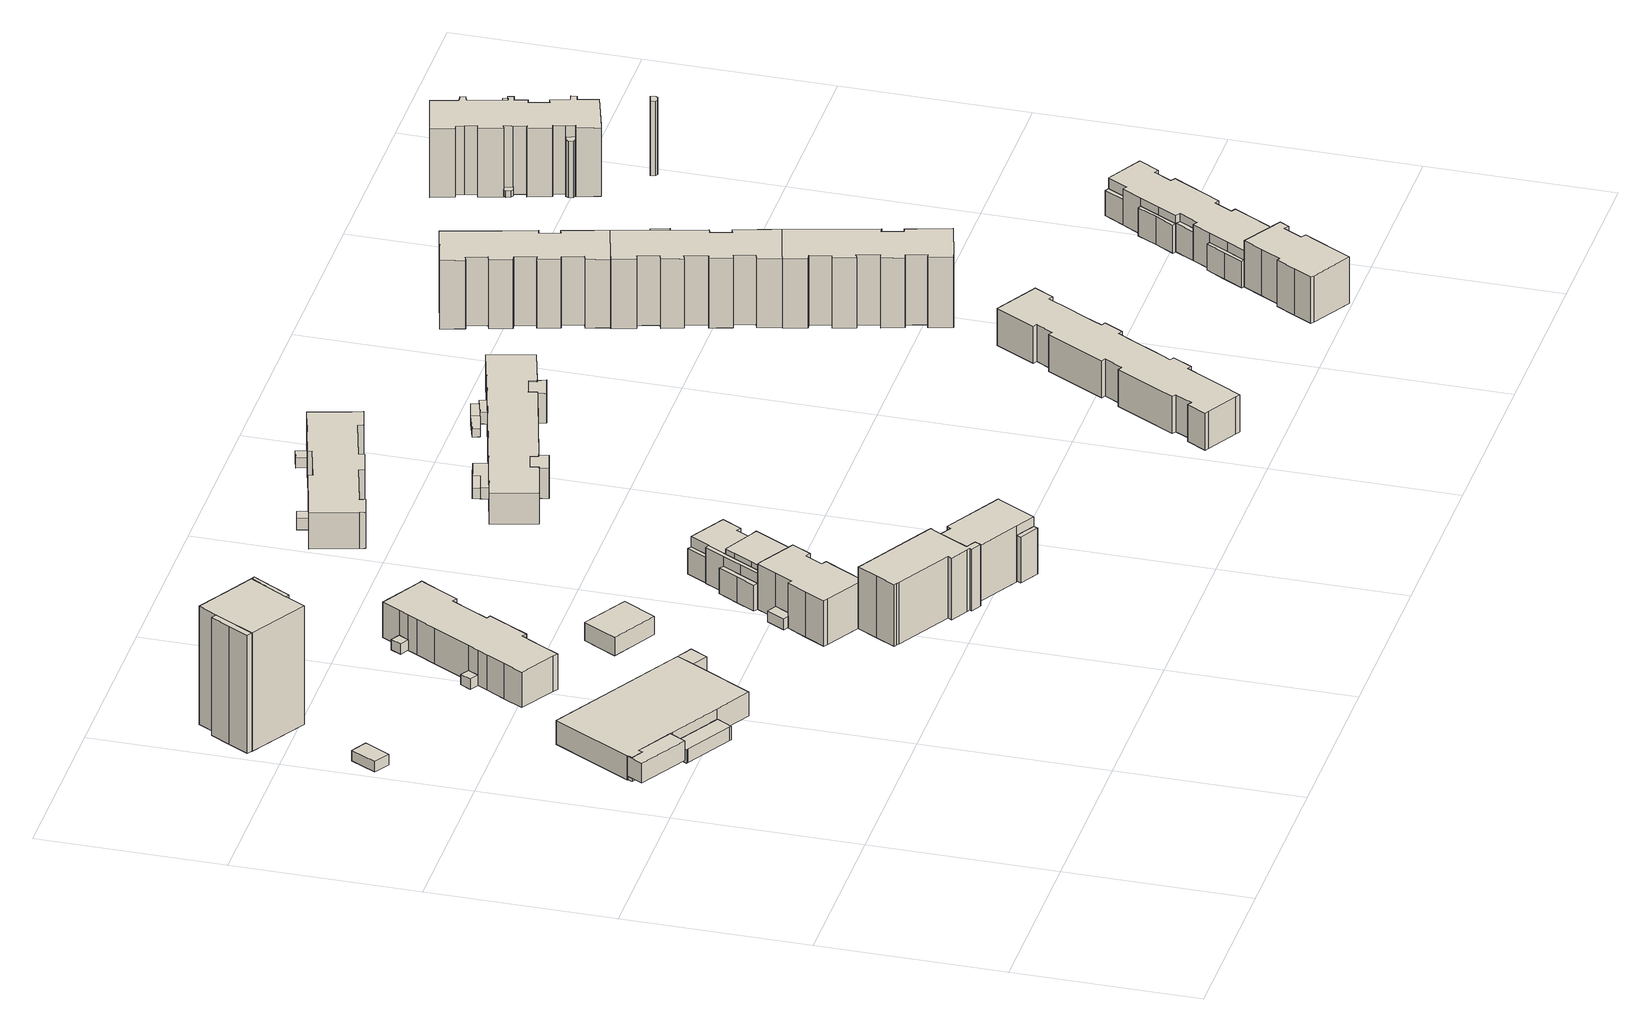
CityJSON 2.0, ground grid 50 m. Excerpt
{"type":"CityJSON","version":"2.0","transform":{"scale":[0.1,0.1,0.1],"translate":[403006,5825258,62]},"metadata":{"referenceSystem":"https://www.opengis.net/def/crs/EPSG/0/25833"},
"CityObjects":{
"building1":{"type":"Building","attributes":{"Gemeindeschluessel":"11000010","BezugspunktDach":"2200","function":"51009_1610","measuredHeight":5.68,"storeysAboveGround":0},"address":[{"country":"Germany","locality":"Berlin"}],"geometry":[{"type":"Solid","lod":"1","boundaries":[[[[0,1,2,3,4,5,6,7]],[[8,9,10,11,12,13,14,15]],[[8,15,7,6]],[[9,8,6,5]],[[10,9,5,4]],[[11,10,4,3]],[[12,11,3,2]],[[13,12,2,1]],[[14,13,1,0]],[[15,14,0,7]]]]}]},
"building2":{"type":"Building","attributes":{"Gemeindeschluessel":"11000010","BezugspunktDach":"2200","function":"31001_2523","measuredHeight":3,"storeysAboveGround":1},"address":[{"country":"Germany","locality":"Berlin","thoroughfareNumber":"1A (1)","thoroughfareName":"Eichhorster Straße"}],"geometry":[{"type":"Solid","lod":"1","boundaries":[[[[16,17,18,19]],[[20,21,22,23]],[[20,23,19,18]],[[21,20,18,17]],[[22,21,17,16]],[[23,22,16,19]]]]}]},
"building3":{"type":"Building","attributes":{"Gemeindeschluessel":"11000010","function":"31001_2054"},"address":[{"country":"Germany","locality":"Berlin","thoroughfareNumber":"1","thoroughfareName":"Havemannstraße"}],"children":["building3-1","building3-2","building3-3"]},
"building3-1":{"type":"BuildingPart","attributes":{"BezugspunktDach":"2200","measuredHeight":6.96,"storeysAboveGround":1},"parents":["building3"],"geometry":[{"type":"MultiSurface","lod":"1","boundaries":[[[3,2,1,24,25,26,27,28,29,6,5,4]],[[30,31,32,33,34,35,36,37,38,39,40,41]],[[30,41,4,5]],[[31,30,5,6]],[[32,31,6,29]],[[33,32,29,28]],[[42,27,28,33,28,27]],[[35,34,27,26]],[[36,35,26,25]],[[43,44,45,46,36,25,24]],[[38,37,24,1]],[[40,39,2,3]],[[41,40,3,4]],[[34,33,28,27,42]],[[37,47,48,44,43]],[[48,49,45,44]],[[45,49,36,46]]]}]},
"building3-2":{"type":"BuildingPart","attributes":{"BezugspunktDach":"2200","measuredHeight":6.95,"storeysAboveGround":1},"parents":["building3"],"geometry":[{"type":"MultiSurface","lod":"1","boundaries":[[[50,51,28,27]],[[33,52,53,34]],[[52,33,28,51]],[[53,52,51,50]],[[34,53,50,27]],[[33,34,27,28,54]]]}]},
"building3-3":{"type":"BuildingPart","attributes":{"BezugspunktDach":"2200","measuredHeight":4.03,"storeysAboveGround":1},"parents":["building3"],"geometry":[{"type":"MultiSurface","lod":"1","boundaries":[[[55,56,57,46,45,44,43,58]],[[37,48,49,36,59,60,61,62]],[[37,62,58,43]],[[48,37,43,44]],[[59,36,46,57]],[[60,59,57,56]],[[61,60,56,55]],[[62,61,55,58]],[[49,48,44,45]],[[63,36,49,45,46]]]}]},
"building4":{"type":"Building","attributes":{"Gemeindeschluessel":"11000010","function":"31001_1010"},"address":[{"country":"Germany","locality":"Berlin","thoroughfareNumber":"1B","thoroughfareName":"Eichhorster Straße"}],"children":["building4-1","building4-2","building4-3","building4-4"]},
"building4-1":{"type":"BuildingPart","attributes":{"BezugspunktDach":"2200","measuredHeight":34.24,"storeysAboveGround":1},"parents":["building4"],"geometry":[{"type":"Solid","lod":"1","boundaries":[[[[64,65,66,67,68,69]],[[70,71,72,73,74,75]],[[72,71,67,66]],[[73,72,66,65]],[[74,73,65,64]],[[75,74,64,69]],[[70,75,69,68]],[[71,70,68,67]]]]}]},
"building4-2":{"type":"BuildingPart","attributes":{"BezugspunktDach":"2200","measuredHeight":34.24,"storeysAboveGround":1},"parents":["building4"],"geometry":[{"type":"MultiSurface","lod":"1","boundaries":[[[76,69,68,67,77,78,79,80,81,82]],[[83,84,85,86,87,71,70,75,88,89]],[[83,89,82,90,91]],[[84,83,91,92]],[[85,84,80,79]],[[86,85,79,78]],[[93,94,78,77]],[[87,86,95,96]],[[71,87,77,67]],[[88,75,69,76]],[[89,88,76,82]],[[91,90,82,81]],[[92,91,81,80]],[[96,95,94,93]],[[70,71,67,68]],[[70,68,69,75]]]}]},
"building4-3":{"type":"BuildingPart","attributes":{"BezugspunktDach":"2200","measuredHeight":34.09,"storeysAboveGround":1},"parents":["building4"],"geometry":[{"type":"Solid","lod":"1","boundaries":[[[[82,81,80,97,98,99]],[[100,101,92,91,90,102]],[[100,102,99,98]],[[101,100,98,97]],[[92,101,97,80]],[[102,90,82,99]],[[92,80,81,91]],[[91,81,82,90]]]]}]},
"building4-4":{"type":"BuildingPart","attributes":{"BezugspunktDach":"2200","measuredHeight":3.25,"storeysAboveGround":1},"parents":["building4"],"geometry":[{"type":"Solid","lod":"1","boundaries":[[[[93,103,104,94]],[[105,106,96,95]],[[105,95,94,104]],[[106,105,104,103]],[[96,106,103,93]],[[95,96,93,94]]]]}]},
"building5":{"type":"Building","attributes":{"Gemeindeschluessel":"11000010","function":"31001_1010"},"address":[{"country":"Germany","locality":"Berlin","thoroughfareNumber":"2, 4","thoroughfareName":"Eichhorster Straße"}],"children":["building5-1","building5-2","building5-3"]},
"building5-1":{"type":"BuildingPart","attributes":{"BezugspunktDach":"2200","measuredHeight":10.2,"storeysAboveGround":3},"parents":["building5"],"geometry":[{"type":"MultiSurface","lod":"1","boundaries":[[[107,108,109,110,111,112,113,114,115,116,117,118,119,120,121,122,123,124,125,126,127,128,129,130]],[[131,132,133,134,135,136,137,138,139,140,141,142,143,144,145,146,147,148,149,150,151,152,153,154]],[[131,154,130,129]],[[132,131,129,128]],[[133,132,128,127]],[[155,156,157,158,134,133,127,126]],[[135,134,126,125]],[[136,135,125,124]],[[137,136,124,123]],[[138,137,159,160,161,162,123,122]],[[139,138,122,121]],[[140,139,121,120]],[[141,140,120,119]],[[142,141,119,118]],[[143,142,118,117]],[[144,143,117,116]],[[145,144,116,115]],[[146,145,115,114]],[[147,146,114,113]],[[148,147,113,112]],[[149,148,112,111]],[[150,149,111,110]],[[151,150,110,109]],[[152,151,109,108]],[[153,152,108,107]],[[154,153,107,130]],[[158,157,156,155]],[[162,161,160,159]]]}]},
"building5-2":{"type":"BuildingPart","attributes":{"BezugspunktDach":"2200","measuredHeight":2.99,"storeysAboveGround":3},"parents":["building5"],"geometry":[{"type":"Solid","lod":"1","boundaries":[[[[156,155,163,164]],[[165,158,157,166]],[[165,166,164,163]],[[158,165,163,155]],[[166,157,156,164]],[[157,158,155,156]]]]}]},
"building5-3":{"type":"BuildingPart","attributes":{"BezugspunktDach":"2200","measuredHeight":3.01,"storeysAboveGround":3},"parents":["building5"],"geometry":[{"type":"Solid","lod":"1","boundaries":[[[[162,161,167,168]],[[169,160,159,170]],[[169,170,168,167]],[[160,169,167,161]],[[170,159,162,168]],[[159,160,161,162]]]]}]},
"building6":{"type":"Building","attributes":{"Gemeindeschluessel":"11000010","BezugspunktDach":"2200","function":"31001_2000","measuredHeight":5.29,"storeysAboveGround":1},"address":[{"country":"Germany","locality":"Berlin","thoroughfareNumber":"1 (1)","thoroughfareName":"Havemannstraße"}],"geometry":[{"type":"Solid","lod":"1","boundaries":[[[[171,172,173,174]],[[175,176,177,178]],[[175,178,174,173]],[[176,175,173,172]],[[177,176,172,171]],[[178,177,171,174]]]]}]},
"building7":{"type":"Building","attributes":{"Gemeindeschluessel":"11000010","BezugspunktDach":"2200","function":"31001_2523","measuredHeight":3.22,"storeysAboveGround":1},"address":[{"country":"Germany","locality":"Berlin","thoroughfareNumber":"3 (1)","thoroughfareName":"Havemannstraße"}],"geometry":[{"type":"Solid","lod":"1","boundaries":[[[[179,180,181,182,183]],[[184,185,186,187,188]],[[184,188,183,182]],[[185,184,182,181]],[[186,185,181,180]],[[187,186,180,179]],[[188,187,179,183]]]]}]},
"building8":{"type":"Building","attributes":{"Gemeindeschluessel":"11000010","function":"31001_1010"},"address":[{"country":"Germany","locality":"Berlin","thoroughfareNumber":"7, 9","thoroughfareName":"Havemannstraße"}],"children":["building8-1","building8-2","building8-3"]},
"building8-1":{"type":"BuildingPart","attributes":{"BezugspunktDach":"2200","measuredHeight":13.17,"storeysAboveGround":6},"parents":["building8"],"geometry":[{"type":"MultiSurface","lod":"1","boundaries":[[[189,190,191,192]],[[193,194,195,196]],[[193,196,192,191]],[[195,194,190,189]],[[196,195,189,192]],[[193,197,191,190,194]]]}]},
"building8-2":{"type":"BuildingPart","attributes":{"BezugspunktDach":"2200","measuredHeight":16.12,"storeysAboveGround":6},"parents":["building8"],"geometry":[{"type":"MultiSurface","lod":"1","boundaries":[[[198,199,200,201,202,203,204,205,206]],[[207,208,209,210,211,212,213,214,215]],[[207,215,216,217]],[[208,207,205,204]],[[209,208,204,203]],[[210,209,203,202]],[[211,210,202,201]],[[212,211,201,200]],[[191,190,200,199]],[[213,212,194,193]],[[214,213,199,198]],[[215,214,218,219,216]],[[217,216,206,205]],[[193,194,190,191]],[[216,219,218,198,206]]]}]},
"building8-3":{"type":"BuildingPart","attributes":{"BezugspunktDach":"2200","measuredHeight":18.83,"storeysAboveGround":6},"parents":["building8"],"geometry":[{"type":"MultiSurface","lod":"1","boundaries":[[[220,221,222,223,224,225,226,227,228,229,230,231,232,233,234,235,236,237]],[[238,239,240,241,242,243,217,216,219,244,245,246,247,248,249,250,251,252]],[[238,252,237,236]],[[239,238,236,235]],[[240,239,235,234]],[[241,240,234,233]],[[242,241,233,232]],[[243,242,232,231]],[[217,243,231,230]],[[206,205,217,230,229]],[[198,206,229,228]],[[244,219,228,227]],[[245,244,227,226]],[[246,245,226,225]],[[247,246,225,224]],[[248,247,224,223]],[[249,248,223,222]],[[250,249,222,221]],[[251,250,221,220]],[[252,251,220,237]],[[216,217,205,206]],[[219,216,206,198]]]}]},
"building9":{"type":"Building","attributes":{"Gemeindeschluessel":"11000010","function":"31001_1010"},"address":[{"country":"Germany","locality":"Berlin","thoroughfareNumber":"3, 5","thoroughfareName":"Havemannstraße"}],"children":["building9-1","building9-2","building9-3","building9-4","building9-5","building9-6"]},
"building9-1":{"type":"BuildingPart","attributes":{"BezugspunktDach":"2200","measuredHeight":13.09,"storeysAboveGround":4},"parents":["building9"],"geometry":[{"type":"MultiSurface","lod":"1","boundaries":[[[253,254,255,256,257,258,259,260,261,262,263,264,265,266,267]],[[268,269,270,271,272,273,274,275,276,277,278,279,280,281,282]],[[268,282,267,266]],[[269,268,266,265]],[[270,269,265,264]],[[271,270,264,263]],[[272,271,263,262]],[[283,273,284,285,262,261]],[[286,283,287,261,260]],[[275,274,260,259]],[[276,275,259,258]],[[277,276,258,257]],[[278,277,257,256]],[[279,278,256,255]],[[280,279,255,254]],[[281,280,254,253]],[[282,281,253,267]],[[288,289,273,274,286]],[[272,290,285,284,273]],[[287,291,273]]]}]},
"building9-2":{"type":"BuildingPart","attributes":{"BezugspunktDach":"2200","measuredHeight":7.38,"storeysAboveGround":4},"parents":["building9"],"geometry":[{"type":"MultiSurface","lod":"1","boundaries":[[[292,293,294,295,296,297]],[[298,299,300,301,272,302]],[[298,302,297,296]],[[299,298,296,295]],[[300,299,295,294]],[[302,272,292,297]],[[301,300,294,293,303]],[[272,301,293,292]]]}]},
"building9-3":{"type":"BuildingPart","attributes":{"BezugspunktDach":"2200","measuredHeight":7.32,"storeysAboveGround":4},"parents":["building9"],"geometry":[{"type":"MultiSurface","lod":"1","boundaries":[[[304,305,306,307]],[[308,309,310,311]],[[308,311,307,306]],[[309,308,306,305]],[[310,309,312,305,304]],[[311,310,313,304,307]]]}]},
"building9-4":{"type":"BuildingPart","attributes":{"BezugspunktDach":"2200","measuredHeight":13.38,"storeysAboveGround":4},"parents":["building9"],"geometry":[{"type":"MultiSurface","lod":"1","boundaries":[[[286,314,315,316,317,318,319,320,283]],[[321,322,323,324,325,326,327,288,289]],[[328,284,283,320]],[[329,328,321,320,319]],[[330,329,319,318]],[[324,323,318,317],[324,331,330,323]],[[325,324,317,316]],[[326,325,316,315]],[[327,326,315,314]],[[288,327,314,286]],[[289,288,332,274,273]],[[321,289,284,328]],[[322,321,328,329]],[[323,322,329,330]],[[331,324,323,330]],[[273,274,332,286,283]]]}]},
"building9-5":{"type":"BuildingPart","attributes":{"BezugspunktDach":"2200","measuredHeight":10.39,"storeysAboveGround":4},"parents":["building9"],"geometry":[{"type":"MultiSurface","lod":"1","boundaries":[[[331,333,334,335,336,330]],[[337,338,339,340,324,323]],[[337,341,310,309,305,304,342,330,323,330,336]],[[338,337,336,335]],[[339,338,335,334]],[[340,339,334,333]],[[324,340,333,331]],[[305,309,310,304]],[[343,323,330,342,304,310,341]],[[323,324,331,330]]]}]},
"building9-6":{"type":"BuildingPart","attributes":{"BezugspunktDach":"2200","measuredHeight":10.38,"storeysAboveGround":4},"parents":["building9"],"geometry":[{"type":"MultiSurface","lod":"1","boundaries":[[[284,342,344,345,346,285]],[[347,348,349,341,289,350]],[[293,292,285,346]],[[347,350,292,272,301]],[[294,293,346,345]],[[348,347,301,300]],[[349,348,345,344]],[[304,307,344,342]],[[341,349,307,311,310]],[[350,289,284,273,272]],[[301,272,292,293]],[[300,301,293,294]],[[310,311,307,304]],[[289,321,328,284]],[[322,329,328,321]],[[323,330,329,322]],[[341,342,330,323]],[[272,273,284,285]]]}]},
"building10":{"type":"Building","attributes":{"Gemeindeschluessel":"11000010","function":"31001_1010"},"address":[{"country":"Germany","locality":"Berlin","thoroughfareNumber":"10, 12","thoroughfareName":"Eichhorster Straße"}],"children":["building10-1","building10-2","building10-3"]},
"building10-1":{"type":"BuildingPart","attributes":{"BezugspunktDach":"2200","measuredHeight":10.47,"storeysAboveGround":3},"parents":["building10"],"geometry":[{"type":"MultiSurface","lod":"1","boundaries":[[[351,352,353,354,355,356,357,358,359,360,361,362,363,364,365,366,367,368,369,370,371,372,373]],[[374,375,376,377,378,379,380,381,382,383,384,385,386,387,388,389,390,391,392,393,394,395,396]],[[374,396,373,372]],[[397,398,372,371]],[[375,374,399,400]],[[376,375,371,370]],[[377,376,370,369]],[[378,377,369,368]],[[379,378,368,367]],[[380,379,367,366]],[[401,402,403,366,365]],[[381,380,404,405]],[[382,381,365,364]],[[383,382,364,363]],[[384,383,363,362]],[[385,384,362,361]],[[386,385,361,360]],[[387,386,360,359]],[[388,387,359,358]],[[389,388,358,357]],[[390,389,357,356]],[[391,390,356,355]],[[392,391,355,354]],[[393,392,354,353]],[[394,393,353,352]],[[395,394,352,351]],[[396,395,351,373]],[[400,399,398,397]],[[405,404,403,402,401]]]}]},
"building10-2":{"type":"BuildingPart","attributes":{"BezugspunktDach":"2200","measuredHeight":3.24,"storeysAboveGround":3},"parents":["building10"],"geometry":[{"type":"Solid","lod":"1","boundaries":[[[[398,397,406,407]],[[408,400,399,409]],[[408,409,407,406]],[[400,408,406,397]],[[409,399,398,407]],[[399,400,397,398]]]]}]},
"building10-3":{"type":"BuildingPart","attributes":{"BezugspunktDach":"2200","measuredHeight":2.97,"storeysAboveGround":3},"parents":["building10"],"geometry":[{"type":"Solid","lod":"1","boundaries":[[[[403,402,410,411]],[[412,405,404,413]],[[412,413,411,410]],[[405,412,410,402]],[[413,404,403,411]],[[405,402,403,404]]]]}]},
"building11":{"type":"Building","attributes":{"Gemeindeschluessel":"11000010","BezugspunktDach":"2200","function":"51009_1610","measuredHeight":3.04,"storeysAboveGround":0},"address":[{"country":"Germany","locality":"Berlin"}],"geometry":[{"type":"Solid","lod":"1","boundaries":[[[[414,415,416,417]],[[418,419,420,421]],[[418,421,417,416]],[[419,418,416,415]],[[420,419,415,414]],[[421,420,414,417]]]]}]},
"building12":{"type":"Building","attributes":{"Gemeindeschluessel":"11000010","BezugspunktDach":"2200","function":"51009_1610","measuredHeight":8.63,"storeysAboveGround":0},"address":[{"country":"Germany","locality":"Berlin"}],"geometry":[{"type":"Solid","lod":"1","boundaries":[[[[422,423,424,425,426,427,428,429]],[[430,431,432,433,434,435,436,437]],[[430,437,429,428]],[[431,430,428,427]],[[432,431,427,426]],[[433,432,426,425]],[[434,433,425,424]],[[435,434,424,423]],[[436,435,423,422]],[[437,436,422,429]]]]}]},
"building13":{"type":"Building","attributes":{"name":"Kita Nachbarschaftshaus Kinder-und Jugendhilfezentrum","Gemeindeschluessel":"11000010","function":"31001_3060"},"address":[{"country":"Germany","locality":"Berlin","thoroughfareNumber":"25, 27","thoroughfareName":"Rosenbecker Straße"}],"children":["building13-1","building13-2","building13-3"]},
"building13-1":{"type":"BuildingPart","attributes":{"BezugspunktDach":"2200","measuredHeight":8.96,"storeysAboveGround":3},"parents":["building13"],"geometry":[{"type":"MultiSurface","lod":"1","boundaries":[[[438,439,440,441,442,443,444,445,446,447,448,449,450,451,452,453,454,455,456,457]],[[458,459,460,461,462,463,464,465,466,467,468,469,470,471,472,473,474,475,476,477]],[[458,477,457,456]],[[478,479,480,456,455]],[[459,458,459,481]],[[460,459,455,454]],[[482,483,484,454,453]],[[461,460,485,486,487]],[[462,461,453,452]],[[463,462,452,451]],[[464,463,451,450]],[[465,464,450,449]],[[466,465,449,448]],[[467,466,448,447]],[[468,467,447,446]],[[469,468,446,445]],[[470,469,445,444]],[[471,470,444,443]],[[472,471,443,442]],[[473,472,442,441]],[[474,473,441,440]],[[475,474,440,439]],[[476,475,439,438]],[[477,476,438,457]],[[481,459,458,480,479,478]],[[487,486,485,484,483,482]]]}]},
"building13-2":{"type":"BuildingPart","attributes":{"BezugspunktDach":"2200","measuredHeight":3.08,"storeysAboveGround":3},"parents":["building13"],"geometry":[{"type":"Solid","lod":"1","boundaries":[[[[479,478,488,416,415,414]],[[489,490,491,459,458,492]],[[489,492,414,415]],[[490,489,415,416]],[[491,490,416,488]],[[459,491,488,478]],[[492,458,479,414]],[[458,459,478,479]]]]}]},
"building13-3":{"type":"BuildingPart","attributes":{"BezugspunktDach":"2200","measuredHeight":4.25,"storeysAboveGround":3},"parents":["building13"],"geometry":[{"type":"Solid","lod":"1","boundaries":[[[[484,483,493,494]],[[495,487,486,496]],[[495,496,494,493]],[[487,495,493,483]],[[496,486,484,494]],[[487,483,484,486]]]]}]},
"building14":{"type":"Building","attributes":{"Gemeindeschluessel":"11000010","BezugspunktDach":"2200","function":"31001_2000","measuredHeight":2.34,"storeysAboveGround":1},"address":[{"country":"Germany","locality":"Berlin","thoroughfareNumber":"25 (1)","thoroughfareName":"Rosenbecker Straße"}],"geometry":[{"type":"Solid","lod":"1","boundaries":[[[[497,498,499,500]],[[501,496,502,503]],[[501,503,500,499]],[[496,501,499,498]],[[502,496,498,497]],[[503,502,497,500]]]]}]},
"building15":{"type":"Building","attributes":{"Gemeindeschluessel":"11000010","BezugspunktDach":"2200","function":"51009_1610","measuredHeight":2.39,"storeysAboveGround":0},"address":[{"country":"Germany","locality":"Berlin"}],"geometry":[{"type":"Solid","lod":"1","boundaries":[[[[498,504,505,499]],[[506,507,508,509]],[[506,509,499,505]],[[507,506,505,504]],[[508,507,504,498]],[[509,508,498,499]]]]}]},
"building16":{"type":"Building","attributes":{"Gemeindeschluessel":"11000010","BezugspunktDach":"2200","function":"51009_1610","measuredHeight":8.63,"storeysAboveGround":0},"address":[{"country":"Germany","locality":"Berlin"}],"geometry":[{"type":"Solid","lod":"1","boundaries":[[[[510,511,512,513,514,515,516,517]],[[518,519,520,521,522,523,524,525]],[[518,525,517,516]],[[519,518,516,515]],[[520,519,515,514]],[[521,520,514,513]],[[522,521,513,512]],[[523,522,512,511]],[[524,523,511,510]],[[525,524,510,517]]]]}]},
"building17":{"type":"Building","attributes":{"Gemeindeschluessel":"11000010","BezugspunktDach":"2200","function":"31001_1010","measuredHeight":10.74,"storeysAboveGround":3},"address":[{"country":"Germany","locality":"Berlin","thoroughfareNumber":"1, 3, 5","thoroughfareName":"Rosenbecker Straße"}],"geometry":[{"type":"Solid","lod":"1","boundaries":[[[[526,527,528,529,530,531,532,533,534,535,536,537,538,539,540,541,542,543,544,545,546,547,548,549,550,551,552,553,554,555,556,557,558,559,560]],[[561,562,563,564,565,566,567,568,569,570,571,572,573,574,575,576,577,578,579,580,581,582,583,584,585,586,587,588,589,590,591,592,593,594,595]],[[561,595,560,559]],[[562,561,559,558]],[[563,562,558,557]],[[564,563,557,556]],[[565,564,556,555]],[[566,565,555,554]],[[567,566,554,553]],[[568,567,553,552]],[[569,568,552,551]],[[570,569,551,550]],[[571,570,550,549]],[[572,571,549,548]],[[573,572,548,547]],[[574,573,547,546]],[[575,574,546,545]],[[576,575,545,544]],[[577,576,544,543]],[[578,577,543,542]],[[579,578,542,541]],[[580,579,541,540]],[[581,580,540,539]],[[582,581,539,538]],[[583,582,538,537]],[[584,583,537,536]],[[585,584,536,535]],[[586,585,535,534]],[[587,586,534,533]],[[588,587,533,532]],[[589,588,532,531]],[[590,589,531,530]],[[591,590,530,529]],[[592,591,529,528]],[[593,592,528,527]],[[594,593,527,526]],[[595,594,526,560]]]]}]},
"building18":{"type":"Building","attributes":{"Gemeindeschluessel":"11000010","BezugspunktDach":"2200","function":"31001_2523","measuredHeight":3.62,"storeysAboveGround":1},"address":[{"country":"Germany","locality":"Berlin","thoroughfareNumber":"1 (1)","thoroughfareName":"Rosenbecker Straße"}],"geometry":[{"type":"Solid","lod":"1","boundaries":[[[[596,597,598,599,600]],[[601,602,603,604,605]],[[601,605,600,599]],[[602,601,599,598]],[[603,602,598,597]],[[604,603,597,596]],[[605,604,596,600]]]]}]},
"building19":{"type":"Building","attributes":{"Gemeindeschluessel":"11000010","BezugspunktDach":"2200","function":"31001_1010","measuredHeight":20.15,"storeysAboveGround":6},"address":[{"country":"Germany","locality":"Berlin","thoroughfareNumber":"11, 7, 9","thoroughfareName":"Rosenbecker Straße"}],"geometry":[{"type":"Solid","lod":"1","boundaries":[[[[606,607,608,609,610,611,612,613,614,615,616,617,618,619,620,621,622,623,624,625,626,627]],[[628,629,630,631,632,633,634,635,636,637,638,639,640,641,642,643,644,645,646,647,648,649]],[[628,649,627,626]],[[629,628,626,625]],[[630,629,625,624]],[[631,630,624,623]],[[632,631,623,622]],[[633,632,622,621]],[[634,633,621,620]],[[635,634,620,619]],[[636,635,619,618]],[[637,636,618,617]],[[638,637,617,616]],[[639,638,616,615]],[[640,639,615,614]],[[641,640,614,613]],[[642,641,613,612]],[[643,642,612,611]],[[644,643,611,610]],[[645,644,610,609]],[[646,645,609,608]],[[647,646,608,607]],[[648,647,607,606]],[[649,648,606,627]]]]}]},
"building20":{"type":"Building","attributes":{"Gemeindeschluessel":"11000010","BezugspunktDach":"2200","function":"31001_1010","measuredHeight":19.97,"storeysAboveGround":6},"address":[{"country":"Germany","locality":"Berlin","thoroughfareNumber":"13, 15, 17","thoroughfareName":"Rosenbecker Straße"}],"geometry":[{"type":"Solid","lod":"1","boundaries":[[[[650,651,652,653,654,655,656,657,658,659,660,661,627,626,625,662,663,664,665,666,667,668,669]],[[670,671,672,673,674,675,676,677,678,679,680,681,682,683,684,685,686,687,688,689,690,691,692]],[[670,692,669,668]],[[671,670,668,667]],[[672,671,667,666]],[[673,672,666,665]],[[674,673,665,664]],[[675,674,664,663]],[[676,675,663,662]],[[677,676,662,625]],[[678,677,625,626]],[[679,678,626,627]],[[680,679,627,661]],[[681,680,661,660]],[[682,681,660,659]],[[683,682,659,658]],[[684,683,658,657]],[[685,684,657,656]],[[686,685,656,655]],[[687,686,655,654]],[[688,687,654,653]],[[689,688,653,652]],[[690,689,652,651]],[[691,690,651,650]],[[692,691,650,669]]]]}]},
"building21":{"type":"Building","attributes":{"Gemeindeschluessel":"11000010","BezugspunktDach":"2200","function":"31001_1010","measuredHeight":19.77,"storeysAboveGround":6},"address":[{"country":"Germany","locality":"Berlin","thoroughfareNumber":"19, 21, 23","thoroughfareName":"Rosenbecker Straße"}],"geometry":[{"type":"Solid","lod":"1","boundaries":[[[[693,694,695,696,697,698,699,700,701,702,703,704,669,668,667,705,706,707,708,709,710,711]],[[712,713,714,715,716,717,718,719,720,721,722,723,724,725,726,727,728,729,730,731,732,733]],[[712,733,711,710]],[[713,712,710,709]],[[714,713,709,708]],[[715,714,708,707]],[[716,715,707,706]],[[717,716,706,705]],[[718,717,705,667]],[[719,718,667,668]],[[720,719,668,669]],[[721,720,669,704]],[[722,721,704,703]],[[723,722,703,702]],[[724,723,702,701]],[[725,724,701,700]],[[726,725,700,699]],[[727,726,699,698]],[[728,727,698,697]],[[729,728,697,696]],[[730,729,696,695]],[[731,730,695,694]],[[732,731,694,693]],[[733,732,693,711]]]]}]},
"building22":{"type":"Building","attributes":{"Gemeindeschluessel":"11000010","function":"31001_1010"},"address":[{"country":"Germany","locality":"Berlin","thoroughfareNumber":"10, 12, 14","thoroughfareName":"Rosenbecker Straße"}],"children":["building22-1","building22-2","building22-3","building22-4","building22-5","building22-6"]},
"building22-1":{"type":"BuildingPart","attributes":{"BezugspunktDach":"2200","measuredHeight":13.41,"storeysAboveGround":4},"parents":["building22"],"geometry":[{"type":"MultiSurface","lod":"1","boundaries":[[[734,735,736,737,738,739,740,741,742,743,744,745,746,747]],[[748,749,750,751,752,753,754,755,756,757,758,759,760,761]],[[748,761,747,746]],[[749,748,746,745]],[[750,749,745,744]],[[751,750,744,743]],[[752,751,743,742]],[[762,763,742,741]],[[753,752,763,764,765]],[[766,762,767,741,740]],[[754,753,765,768]],[[755,754,740,739]],[[756,755,739,738]],[[757,756,738,737]],[[758,757,737,736]],[[759,758,736,735]],[[760,759,735,734]],[[761,760,734,747]],[[765,764,763,762]]]}]},
"building22-2":{"type":"BuildingPart","attributes":{"BezugspunktDach":"2200","measuredHeight":10.47,"storeysAboveGround":4},"parents":["building22"],"geometry":[{"type":"MultiSurface","lod":"1","boundaries":[[[762,766,769,770,771,772,773,774,775,776,777,778,779,780,781,782,783,784,785,786,787,788,763]],[[789,790,791,792,793,794,795,796,797,798,799,800,801,802,803,804,805,806,807,808,768,765,764]],[[809,810,763,788]],[[789,764,811,812]],[[813,809,788,787]],[[790,789,812,814]],[[791,790,787,786]],[[815,816,817,786,785]],[[791,817,791,792]],[[818,816,785,784]],[[819,820,818,784,783]],[[821,822,794,783,782]],[[796,823,821,824,782,781]],[[797,796,781,780]],[[825,826,780,779]],[[798,797,827,828]],[[829,825,828,830,799,798,779,778]],[[800,799,778,777]],[[801,800,777,776]],[[802,801,776,775]],[[803,802,775,774]],[[804,803,774,773]],[[805,804,773,772]],[[806,805,772,771]],[[807,806,771,770]],[[808,807,770,769]],[[768,808,769,766]],[[812,811,810,809]],[[814,812,809,813]],[[792,791,817,816,815]],[[793,792,816,818]],[[794,793,818,820,819]],[[795,831,794,822,821]],[[795,824,821,823,796]],[[828,827,826,825]],[[830,828,825,829]],[[765,768,766,762]],[[832,764,765,762,763]]]}]},
"building22-3":{"type":"BuildingPart","attributes":{"BezugspunktDach":"2200","measuredHeight":7.56,"storeysAboveGround":4},"parents":["building22"],"geometry":[{"type":"MultiSurface","lod":"1","boundaries":[[[810,809,813,833,834,835]],[[836,837,814,812,811,838]],[[836,838,835,834]],[[837,836,834,833]],[[814,837,833,813]],[[838,811,810,835]],[[812,814,813,809]],[[811,812,839,809,810]]]}]},
"building22-4":{"type":"BuildingPart","attributes":{"BezugspunktDach":"2200","measuredHeight":8.27,"storeysAboveGround":4},"parents":["building22"],"geometry":[{"type":"MultiSurface","lod":"1","boundaries":[[[816,818,820,817]],[[794,793,792,791]],[[822,794,791,817,820]],[[821,795,840,794,822]],[[794,820,818,793]],[[793,818,816,792]],[[791,792,816,817]]]}]},
"building22-5":{"type":"BuildingPart","attributes":{"BezugspunktDach":"2200","measuredHeight":8.06,"storeysAboveGround":4},"parents":["building22"],"geometry":[{"type":"MultiSurface","lod":"1","boundaries":[[[822,821,823,841,842,843]],[[844,845,796,795,794,846]],[[844,846,843,842]],[[845,844,842,841]],[[796,845,841,823]],[[846,794,822,843]],[[796,823,821,795]],[[794,840,795,821,822]]]}]},
"building22-6":{"type":"BuildingPart","attributes":{"BezugspunktDach":"2200","measuredHeight":7.28,"storeysAboveGround":4},"parents":["building22"],"geometry":[{"type":"Solid","lod":"1","boundaries":[[[[825,829,847,826]],[[848,830,828,827]],[[848,827,826,847]],[[830,848,847,829]],[[828,830,829,825]],[[828,825,826,827]]]]}]},
"building23":{"type":"Building","attributes":{"Gemeindeschluessel":"11000010","BezugspunktDach":"2200","function":"31001_2000","measuredHeight":3.27,"storeysAboveGround":1},"address":[{"country":"Germany","locality":"Berlin","thoroughfareNumber":"30 (1)","thoroughfareName":"Rosenbecker Straße"}],"geometry":[{"type":"Solid","lod":"1","boundaries":[[[[849,850,851,852]],[[853,854,855,856]],[[853,856,852,851]],[[854,853,851,850]],[[855,854,850,849]],[[856,855,849,852]]]]}]},
"building24":{"type":"Building","attributes":{"Gemeindeschluessel":"11000010","BezugspunktDach":"2200","function":"51009_1610","measuredHeight":16.34,"storeysAboveGround":0},"address":[{"country":"Germany","locality":"Berlin"}],"geometry":[{"type":"Solid","lod":"1","boundaries":[[[[857,858,859,860,861,862,863]],[[864,865,866,867,868,869,870]],[[864,870,863,862]],[[865,864,862,861]],[[866,865,861,860]],[[867,866,860,859]],[[868,867,859,858]],[[869,868,858,857]],[[870,869,857,863]]]]}]},
"building25":{"type":"Building","attributes":{"Gemeindeschluessel":"11000010","BezugspunktDach":"2200","function":"51009_1610","measuredHeight":1.83,"storeysAboveGround":0},"address":[{"country":"Germany","locality":"Berlin"}],"geometry":[{"type":"Solid","lod":"1","boundaries":[[[[871,872,873,874,875,876,877]],[[878,879,880,881,882,883,884]],[[878,884,877,876]],[[879,878,876,875]],[[880,879,875,874]],[[881,880,874,873]],[[882,881,873,872]],[[883,882,872,871]],[[884,883,871,877]]]]}]},
"building26":{"type":"Building","attributes":{"Gemeindeschluessel":"11000010","BezugspunktDach":"2200","function":"31001_1010","measuredHeight":19.78,"storeysAboveGround":6},"address":[{"country":"Germany","locality":"Berlin","thoroughfareNumber":"38, 40, 42","thoroughfareName":"Rosenbecker Straße"}],"geometry":[{"type":"Solid","lod":"1","boundaries":[[[[885,886,887,888,889,890,891,892,893,894,895,896,897,898,899,900,901,902,903,904,905,906,907,908,909,910,911,912,913,914,915,916,917,918,919,920,921,922,923,924,925]],[[926,927,928,929,930,931,932,933,934,935,936,937,938,939,940,941,942,943,944,945,946,947,948,949,950,951,952,953,954,955,956,957,958,959,960,961,962,963,964,965,966]],[[926,966,925,924]],[[927,926,924,923]],[[928,927,923,922]],[[929,928,922,921]],[[930,929,921,920]],[[931,930,920,919]],[[932,931,919,918]],[[933,932,918,917]],[[934,933,917,916]],[[935,934,916,915]],[[936,935,915,914]],[[937,936,914,913]],[[938,937,913,912]],[[939,938,912,911]],[[940,939,911,910]],[[941,940,910,909]],[[942,941,909,908]],[[943,942,908,907]],[[944,943,907,906]],[[945,944,906,905]],[[946,945,905,904]],[[947,946,904,903]],[[948,947,903,902]],[[949,948,902,901]],[[950,949,901,900]],[[951,950,900,899]],[[952,951,899,898]],[[953,952,898,897]],[[954,953,897,896]],[[955,954,896,895]],[[956,955,895,894]],[[957,956,894,893]],[[958,957,893,892]],[[959,958,892,891]],[[960,959,891,890]],[[961,960,890,889]],[[962,961,889,888]],[[963,962,888,887]],[[964,963,887,886]],[[965,964,886,885]],[[966,965,885,925]]]]}]},
"building27":{"type":"Building","attributes":{"Gemeindeschluessel":"11000010","BezugspunktDach":"2200","function":"51009_1610","measuredHeight":21.44,"storeysAboveGround":0},"address":[{"country":"Germany","locality":"Berlin"}],"geometry":[{"type":"Solid","lod":"1","boundaries":[[[[967,968,969,970,971,972,973]],[[974,975,976,977,978,979,980]],[[974,980,973,972]],[[975,974,972,971]],[[976,975,971,970]],[[977,976,970,969]],[[978,977,969,968]],[[979,978,968,967]],[[980,979,967,973]]]]}]},
"building28":{"type":"Building","attributes":{"Gemeindeschluessel":"11000010","BezugspunktDach":"2200","function":"51009_1610","measuredHeight":18.47,"storeysAboveGround":0},"address":[{"country":"Germany","locality":"Berlin"}],"geometry":[{"type":"Solid","lod":"1","boundaries":[[[[981,982,983,984]],[[985,986,987,988]],[[985,988,984,983]],[[986,985,983,982]],[[987,986,982,981]],[[988,987,981,984]]]]}]},
"building29":{"type":"Building","attributes":{"Gemeindeschluessel":"11000010","BezugspunktDach":"2200","function":"51009_1610","measuredHeight":19.16,"storeysAboveGround":0},"address":[{"country":"Germany","locality":"Berlin"}],"geometry":[{"type":"Solid","lod":"1","boundaries":[[[[989,990,991,992]],[[993,994,995,996]],[[993,996,992,991]],[[994,993,991,990]],[[995,994,990,989]],[[996,995,989,992]]]]}]}
},
"vertices":[
[251,1029,78],[275,1072,78],[178,1127,78],[172,1116,78],[139,1134,78],[145,1146,78],[143,1147,78],[119,1104,78],[143,1147,21],[145,1146,21],[139,1134,21],[172,1116,21],[178,1127,21],[275,1072,21],[251,1029,21],[119,1104,21],
[48,1733,48],[86,1802,48],[43,1826,48],[6,1758,48],[43,1826,18],[86,1802,18],[48,1733,18],[6,1758,18],
[282,1068,78],[420,991,78],[517,935,78],[612,1103,78],[638,1150,78],[264,1361,78],[145,1146,9],[143,1147,9],[264,1361,9],[638,1150,9],[612,1103,9],[517,935,9],[420,991,9],[282,1068,9],[275,1072,9],[178,1127,9],[172,1116,9],[139,1134,9],[612,1103,59],[282,1068,48],[287,1066,48],[415,993,48],[420,991,48],[283,1068,9],[287,1066,9],[415,993,9],
[654,1079,78],[680,1126,78],[680,1126,9],[654,1079,9],[638,1150,67],
[263,1023,48],[391,951,48],[396,948,48],[258,1026,48],[396,948,9],[391,951,9],[263,1023,9],[258,1026,9],[420,991,35],
[228,2037,357],[257,2087,357],[289,2141,357],[280,2146,357],[248,2092,357],[218,2041,357],[248,2092,15],[280,2146,15],[289,2141,15],[257,2087,15],[228,2037,15],[218,2041,15],
[187,1986,357],[228,2175,357],[169,2209,357],[119,2237,357],[90,2186,357],[59,2132,357],[28,2078,357],[59,2132,15],[90,2186,15],[119,2237,15],[169,2209,15],[228,2175,15],[187,1986,15],[28,2078,15],[28,2078,16],[59,2132,16],[90,2186,16],[228,2175,45],[169,2209,45],[169,2209,16],[228,2175,16],
[75,2194,357],[44,2140,357],[14,2086,357],[44,2140,16],[75,2194,16],[14,2086,16],
[240,2199,45],[182,2230,45],[182,2230,16],[240,2199,16],
[497,1431,117],[510,1423,117],[539,1475,117],[570,1530,117],[582,1522,117],[613,1577,117],[643,1631,117],[631,1637,117],[661,1690,117],[688,1739,117],[701,1732,117],[731,1786,117],[761,1838,117],[748,1845,117],[639,1905,117],[611,1855,117],[595,1828,117],[580,1801,117],[550,1749,117],[492,1646,117],[476,1618,117],[461,1591,117],[431,1539,117],[402,1487,117],[431,1539,15],[461,1591,15],[476,1618,15],[492,1646,15],[550,1749,15],[580,1801,15],[595,1828,15],[611,1855,15],[639,1905,15],[748,1845,15],[761,1838,15],[731,1786,15],[701,1732,15],[688,1739,15],[661,1690,15],[631,1637,15],[643,1631,15],[613,1577,15],[582,1522,15],[570,1530,15],[539,1475,15],[510,1423,15],[497,1431,15],[402,1487,15],[492,1646,46],[476,1618,46],[476,1618,16],[492,1646,16],[595,1828,16],[611,1855,16],[611,1855,46],[595,1828,46],
[468,1660,46],[452,1632,46],[468,1660,16],[452,1632,16],
[586,1869,46],[570,1841,46],[586,1869,16],[570,1841,16],
[823,1259,69],[874,1348,69],[751,1418,69],[700,1328,69],[751,1418,16],[874,1348,16],[823,1259,16],[700,1328,16],
[940,947,49],[951,941,49],[978,989,49],[953,1003,49],[926,954,49],[953,1003,17],[978,989,17],[951,941,17],[940,947,17],[926,954,17],
[1350,417,147],[1356,428,147],[1303,458,147],[1296,446,147],[1303,458,15],[1356,428,15],[1350,417,15],[1296,446,15],[1303,458,129],
[1174,530,174],[1303,458,174],[1356,428,174],[1411,525,174],[1417,535,174],[1258,624,174],[1250,613,174],[1200,640,174],[1147,545,174],[1200,640,13],[1250,613,13],[1258,624,13],[1417,535,13],[1411,525,13],[1356,428,13],[1303,458,13],[1174,530,13],[1147,545,13],[1147,545,14],[1200,640,14],[1174,530,116],[1174,530,14],
[932,666,192],[938,662,192],[1090,577,192],[1084,566,192],[1133,539,192],[1141,535,192],[1138,529,192],[1166,514,192],[1174,530,192],[1147,545,192],[1200,640,192],[1208,653,192],[1199,658,192],[999,770,192],[992,774,192],[984,779,192],[953,724,192],[924,671,192],[953,724,14],[984,779,14],[992,774,14],[999,770,14],[1199,658,14],[1208,653,14],[1166,514,14],[1138,529,14],[1141,535,14],[1133,539,14],[1084,566,14],[1090,577,14],[938,662,14],[932,666,14],[924,671,14],
[889,832,146],[984,779,146],[999,770,146],[1062,882,146],[1049,890,146],[1076,938,146],[1089,930,146],[1118,982,146],[1019,1038,146],[1008,1043,146],[978,989,146],[951,941,146],[940,947,146],[909,893,146],[878,839,146],[909,893,15],[940,947,15],[951,941,15],[978,989,15],[1008,1043,15],[1019,1038,15],[1118,982,15],[1089,930,15],[1076,938,15],[1049,890,15],[1062,882,15],[999,770,15],[984,779,15],[889,832,15],[878,839,15],[1019,1038,133],[1019,1038,118],[1008,1043,118],[1118,982,133],[1019,1038,80],[1118,982,14],[1019,1038,14],[1008,1043,86],[1019,1038,92],
[1008,1043,89],[1037,1094,89],[1067,1146,89],[1056,1154,89],[1025,1100,89],[997,1050,89],[1025,1100,15],[1056,1154,15],[1067,1146,15],[1037,1094,15],[997,1050,15],[1037,1094,41],
[1108,1195,88],[1138,1248,88],[1128,1254,88],[1097,1200,88],[1128,1254,15],[1138,1248,15],[1108,1195,15],[1097,1200,15],[1138,1248,70],[1108,1195,52],
[1135,1011,133],[1164,1063,133],[1180,1092,133],[1168,1098,133],[1079,1144,133],[1063,1117,133],[1034,1065,133],[1034,1065,14],[1063,1117,14],[1079,1144,14],[1168,1098,14],[1180,1092,14],[1164,1063,14],[1135,1011,14],[1034,1065,118],[1063,1117,118],[1079,1144,118],[1168,1098,118],[1118,982,77],
[1195,1146,118],[1207,1139,118],[1237,1192,118],[1138,1248,118],[1138,1248,14],[1237,1192,14],[1207,1139,14],[1195,1146,14],[1108,1195,14],[1108,1195,118],[1080,1146,14],
[1097,1200,118],[1067,1146,118],[1037,1094,118],[1037,1094,14],[1067,1146,14],[1097,1200,14],[1008,1043,14],
[1039,2071,117],[1045,2057,117],[1105,2073,117],[1100,2088,117],[1239,2127,117],[1243,2112,117],[1276,2121,117],[1313,2131,117],[1309,2146,117],[1443,2184,117],[1448,2169,117],[1510,2186,117],[1505,2201,117],[1472,2321,117],[1410,2303,117],[1379,2295,117],[1289,2270,117],[1292,2259,117],[1185,2228,117],[1180,2240,117],[1124,2225,117],[1091,2215,117],[1006,2192,117],[1091,2215,13],[1124,2225,13],[1180,2240,13],[1185,2228,13],[1292,2259,13],[1289,2270,13],[1379,2295,13],[1410,2303,13],[1472,2321,13],[1505,2201,13],[1510,2186,13],[1448,2169,13],[1443,2184,13],[1309,2146,13],[1313,2131,13],[1276,2121,13],[1243,2112,13],[1239,2127,13],[1100,2088,13],[1105,2073,13],[1045,2057,13],[1039,2071,13],[1006,2192,13],[1124,2225,48],[1091,2215,48],[1091,2215,15],[1124,2225,15],[1410,2303,35],[1410,2303,44],[1379,2295,44],[1379,2295,15],[1410,2303,15],
[1116,2253,48],[1083,2244,48],[1116,2253,15],[1083,2244,15],
[1402,2332,44],[1370,2323,44],[1402,2332,15],[1370,2323,15],
[1350,1844,42],[1406,1860,42],[1401,1878,42],[1344,1863,42],[1401,1878,12],[1406,1860,12],[1350,1844,12],[1344,1863,12],
[1392,1705,98],[1388,1704,98],[1394,1680,98],[1455,1696,98],[1449,1721,98],[1444,1720,98],[1438,1741,98],[1387,1727,98],[1438,1741,12],[1444,1720,12],[1449,1721,12],[1455,1696,12],[1394,1680,12],[1388,1704,12],[1392,1705,12],[1387,1727,12],
[1271,1672,100],[1388,1704,100],[1392,1705,100],[1387,1727,100],[1438,1741,100],[1444,1720,100],[1449,1721,100],[1735,1800,100],[1739,1802,100],[1733,1823,100],[1785,1837,100],[1791,1816,100],[1795,1817,100],[1909,1849,100],[1877,1970,100],[1756,1936,100],[1700,1920,100],[1469,1856,100],[1355,1824,100],[1238,1792,100],[1355,1824,11],[1469,1856,11],[1700,1920,11],[1756,1936,11],[1877,1970,11],[1909,1849,11],[1795,1817,11],[1791,1816,11],[1785,1837,11],[1733,1823,11],[1739,1802,11],[1735,1800,11],[1449,1721,11],[1444,1720,11],[1438,1741,11],[1387,1727,11],[1392,1705,11],[1388,1704,11],[1271,1672,11],[1238,1792,11],[1469,1856,42],[1355,1824,42],[1355,1824,27],[1469,1856,19],[1756,1936,28],[1756,1936,45],[1700,1920,45],[1700,1920,22],[1700,1920,12],[1756,1936,12],
[1459,1893,42],[1406,1860,11],[1401,1878,11],[1459,1893,11],[1350,1844,11],
[1751,1953,45],[1696,1937,45],[1751,1953,12],[1696,1937,12],
[1636,1920,35],[1696,1937,35],[1690,1959,35],[1630,1940,35],[1690,1959,12],[1636,1920,12],[1630,1940,12],
[1751,1953,35],[1745,1974,35],[1745,1974,11],[1751,1953,11],[1696,1937,11],[1690,1959,11],
[1739,1802,98],[1735,1800,98],[1742,1778,98],[1803,1794,98],[1795,1817,98],[1791,1816,98],[1785,1837,98],[1733,1823,98],[1785,1837,12],[1791,1816,12],[1795,1817,12],[1803,1794,12],[1742,1778,12],[1735,1800,12],[1739,1802,12],[1733,1823,12],
[2053,165,114],[2138,118,114],[2150,111,114],[2180,164,114],[2209,216,114],[2238,268,114],[2250,262,114],[2279,315,114],[2268,321,114],[2298,373,114],[2327,425,114],[2356,476,114],[2368,470,114],[2397,522,114],[2385,528,114],[2414,581,114],[2443,631,114],[2473,686,114],[2485,679,114],[2514,732,114],[2503,738,114],[2396,798,114],[2336,690,114],[2347,684,114],[2320,637,114],[2309,643,114],[2219,483,114],[2230,477,114],[2201,427,114],[2190,433,114],[2099,271,114],[2109,264,114],[2083,217,114],[2072,224,114],[2042,171,114],[2072,224,7],[2083,217,7],[2109,264,7],[2099,271,7],[2190,433,7],[2201,427,7],[2230,477,7],[2219,483,7],[2309,643,7],[2320,637,7],[2347,684,7],[2336,690,7],[2396,798,7],[2503,738,7],[2514,732,7],[2485,679,7],[2473,686,7],[2443,631,7],[2414,581,7],[2385,528,7],[2397,522,7],[2368,470,7],[2356,476,7],[2327,425,7],[2298,373,7],[2268,321,7],[2279,315,7],[2250,262,7],[2238,268,7],[2209,216,7],[2180,164,7],[2150,111,7],[2138,118,7],[2053,165,7],[2042,171,7],
[2435,569,45],[2463,619,45],[2454,624,45],[2443,631,45],[2414,581,45],[2443,631,8],[2454,624,8],[2463,619,8],[2435,569,8],[2414,581,8],
[2359,1272,207],[2373,1275,207],[2388,1219,207],[2375,1215,207],[2391,1157,207],[2404,1162,207],[2420,1103,207],[2407,1099,207],[2423,1041,207],[2436,1044,207],[2451,990,207],[2438,987,207],[2455,925,207],[2468,928,207],[2589,962,207],[2556,1079,207],[2544,1076,207],[2529,1130,207],[2542,1133,207],[2477,1370,207],[2356,1338,207],[2343,1333,207],[2356,1338,5],[2477,1370,5],[2542,1133,5],[2529,1130,5],[2544,1076,5],[2556,1079,5],[2589,962,5],[2468,928,5],[2455,925,5],[2438,987,5],[2451,990,5],[2436,1044,5],[2423,1041,5],[2407,1099,5],[2420,1103,5],[2404,1162,5],[2391,1157,5],[2375,1215,5],[2388,1219,5],[2373,1275,5],[2359,1272,5],[2343,1333,5],
[2246,1681,207],[2260,1685,207],[2275,1629,207],[2262,1624,207],[2278,1568,207],[2291,1573,207],[2307,1513,207],[2294,1510,207],[2310,1451,207],[2324,1455,207],[2339,1400,207],[2326,1396,207],[2460,1429,207],[2443,1489,207],[2431,1485,207],[2415,1540,207],[2428,1544,207],[2363,1780,207],[2242,1747,207],[2229,1744,207],[2242,1747,7],[2363,1780,7],[2428,1544,7],[2415,1540,7],[2431,1485,7],[2443,1489,7],[2460,1429,7],[2477,1370,7],[2356,1338,7],[2343,1333,7],[2326,1396,7],[2339,1400,7],[2324,1455,7],[2310,1451,7],[2294,1510,7],[2307,1513,7],[2291,1573,7],[2278,1568,7],[2262,1624,7],[2275,1629,7],[2260,1685,7],[2246,1681,7],[2229,1744,7],
[2132,2090,207],[2145,2094,207],[2161,2039,207],[2148,2035,207],[2164,1976,207],[2178,1979,207],[2193,1923,207],[2180,1920,207],[2196,1862,207],[2209,1865,207],[2225,1809,207],[2212,1805,207],[2330,1898,207],[2319,1894,207],[2304,1948,207],[2316,1951,207],[2250,2189,207],[2129,2155,207],[2115,2151,207],[2129,2155,9],[2250,2189,9],[2316,1951,9],[2304,1948,9],[2319,1894,9],[2330,1898,9],[2363,1780,9],[2242,1747,9],[2229,1744,9],[2212,1805,9],[2225,1809,9],[2209,1865,9],[2196,1862,9],[2180,1920,9],[2193,1923,9],[2178,1979,9],[2164,1976,9],[2148,2035,9],[2161,2039,9],[2145,2094,9],[2132,2090,9],[2115,2151,9],
[2710,70,138],[2820,9,138],[2894,140,138],[2882,149,138],[2910,199,138],[2923,191,138],[2937,217,138],[2841,273,138],[2829,280,138],[2799,227,138],[2768,173,138],[2760,178,138],[2729,124,138],[2702,76,138],[2729,124,4],[2760,178,4],[2768,173,4],[2799,227,4],[2829,280,4],[2841,273,4],[2937,217,4],[2923,191,4],[2910,199,4],[2882,149,4],[2894,140,4],[2820,9,4],[2710,70,4],[2702,76,4],[2841,273,110],[2829,280,110],[2829,280,5],[2841,273,5],[2937,217,110],[2841,273,71],[2937,217,5],
[3014,352,110],[3002,359,110],[3029,408,110],[3042,402,110],[3117,534,110],[3105,542,110],[3133,590,110],[3145,584,110],[3177,640,110],[3079,694,110],[3048,640,110],[3037,646,110],[3006,592,110],[2976,538,110],[2947,487,110],[2958,479,110],[2928,427,110],[2917,434,110],[2888,384,110],[2858,330,110],[2858,330,5],[2888,384,5],[2917,434,5],[2928,427,5],[2958,479,5],[2947,487,5],[2976,538,5],[3006,592,5],[3037,646,5],[3048,640,5],[3079,694,5],[3177,640,5],[3145,584,5],[3133,590,5],[3105,542,5],[3117,534,5],[3042,402,5],[3029,408,5],[3002,359,5],[3014,352,5],[2858,330,82],[2829,280,82],[2829,280,6],[2858,330,6],[2888,384,82],[2888,384,6],[2928,427,41],[2928,427,88],[2917,434,88],[2958,479,88],[2947,487,81],[2947,487,88],[2976,538,86],[2947,487,86],[3006,592,86],[2976,538,73],[3048,640,79],[3037,646,79],[3037,646,6],[3048,640,6],[3079,694,79],[3079,694,6],[2975,537,5],[2829,280,61],
[2880,389,82],[2849,335,82],[2820,284,82],[2849,335,6],[2880,389,6],[2820,284,6],[2858,330,63],
[2948,489,5],
[2997,596,86],[2967,543,86],[2938,492,86],[2967,543,5],[2997,596,5],[2938,492,5],
[3068,700,79],[3068,700,6],
[2626,1697,41],[2676,1710,41],[2662,1757,41],[2613,1743,41],[2662,1757,8],[2676,1710,8],[2626,1697,8],[2613,1743,8],
[2806,1992,175],[2812,1989,175],[2813,1989,175],[2825,1992,175],[2818,2015,175],[2806,2012,175],[2802,2005,175],[2806,2012,11],[2818,2015,11],[2825,1992,11],[2813,1989,11],[2812,1989,11],[2806,1992,11],[2802,2005,11],
[2765,2141,31],[2771,2137,31],[2784,2141,31],[2777,2164,31],[2766,2160,31],[2765,2160,31],[2761,2154,31],[2765,2160,13],[2766,2160,13],[2777,2164,13],[2784,2141,13],[2771,2137,13],[2765,2141,13],[2761,2154,13],
[2734,2276,208],[2745,2279,208],[2752,2256,208],[2760,2225,208],[2749,2222,208],[2766,2160,208],[2777,2164,208],[2784,2141,208],[2793,2108,208],[2781,2105,208],[2798,2044,208],[2810,2047,208],[2818,2015,208],[2825,1992,208],[2813,1989,208],[2831,1928,208],[2842,1931,208],[2871,1940,208],[2960,1967,208],[2946,2020,208],[2962,2024,208],[2958,2040,208],[2941,2035,208],[2938,2047,208],[2928,2085,208],[2916,2081,208],[2901,2134,208],[2913,2137,208],[2904,2170,208],[2920,2174,208],[2916,2190,208],[2900,2185,208],[2896,2197,208],[2872,2285,208],[2888,2290,208],[2884,2305,208],[2868,2301,208],[2864,2313,208],[2848,2372,208],[2728,2340,208],[2717,2337,208],[2728,2340,10],[2848,2372,10],[2864,2313,10],[2868,2301,10],[2884,2305,10],[2888,2290,10],[2872,2285,10],[2896,2197,10],[2900,2185,10],[2916,2190,10],[2920,2174,10],[2904,2170,10],[2913,2137,10],[2901,2134,10],[2916,2081,10],[2928,2085,10],[2938,2047,10],[2941,2035,10],[2958,2040,10],[2962,2024,10],[2946,2020,10],[2960,1967,10],[2871,1940,10],[2842,1931,10],[2831,1928,10],[2813,1989,10],[2825,1992,10],[2818,2015,10],[2810,2047,10],[2798,2044,10],[2781,2105,10],[2793,2108,10],[2784,2141,10],[2777,2164,10],[2766,2160,10],[2749,2222,10],[2760,2225,10],[2752,2256,10],[2745,2279,10],[2734,2276,10],[2717,2337,10],
[2967,1825,221],[2967,1824,221],[2973,1821,221],[2986,1824,221],[2990,1830,221],[2986,1843,221],[2963,1837,221],[2986,1843,7],[2990,1830,7],[2986,1824,7],[2973,1821,7],[2967,1824,7],[2967,1825,7],[2963,1837,7],
[2941,2035,195],[2958,2040,195],[2954,2052,195],[2938,2047,195],[2954,2052,11],[2958,2040,11],[2941,2035,11],[2938,2047,11],
[2900,2185,203],[2916,2190,203],[2912,2202,203],[2896,2197,203],[2912,2202,11],[2916,2190,11],[2900,2185,11],[2896,2197,11]
]}
